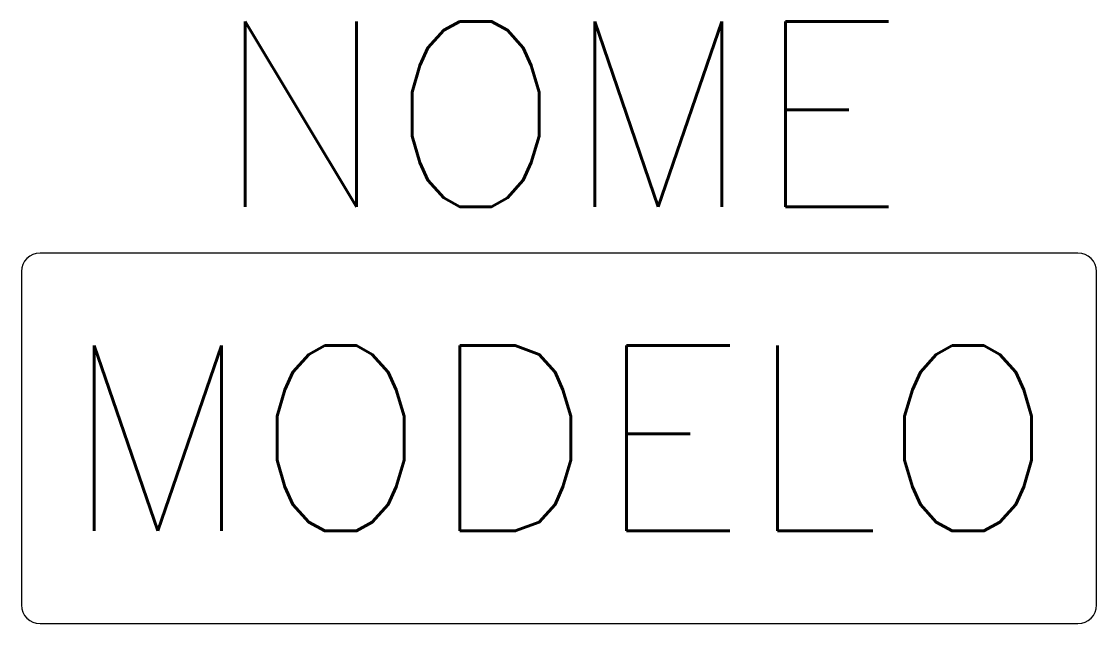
# Model space of a CAD drawing. Extents: x -5.8 to 5.8, y -2 to 4.5.
import ezdxf
from ezdxf.enums import TextEntityAlignment as Align

# ---------------------------------------------------------------- set-up
doc = ezdxf.new("R2010")
doc.units = 0
doc.header["$MEASUREMENT"] = 0
doc.layers.get('0').update_dxf_attribs({"linetype": 'CONTINUOUS'})
doc.styles.add('ROMANS', font='romans')

msp = doc.modelspace()

# ---------------------------------------------------------------- linework, layer by layer
for p, q in [((5.6, 2), (-5.6, 2)), ((-5.8, 1.8), (-5.8, -1.8)), ((5.8, -1.8), (5.8, 1.8)), ((-5.6, -2), (5.6, -2))]:
    msp.add_line(p, q)
for centre, start, end in [((-5.6, 1.8), 90, 180), ((5.6, 1.8), 0, 90), ((-5.6, -1.8), 180, 270), ((5.6, -1.8), 270, 0)]:
    msp.add_arc(centre, 0.2, start, end)

# ---------------------------------------------------------------- texts
at = {"style": 'ROMANS'}
for tag, p in [('NOME', (0, 3.5)), ('MODELO', (0, 0))]:
    msp.add_attdef(tag, text='', height=2, dxfattribs=at).set_placement(p, align=Align.MIDDLE)

doc.saveas('drawing.dxf')
